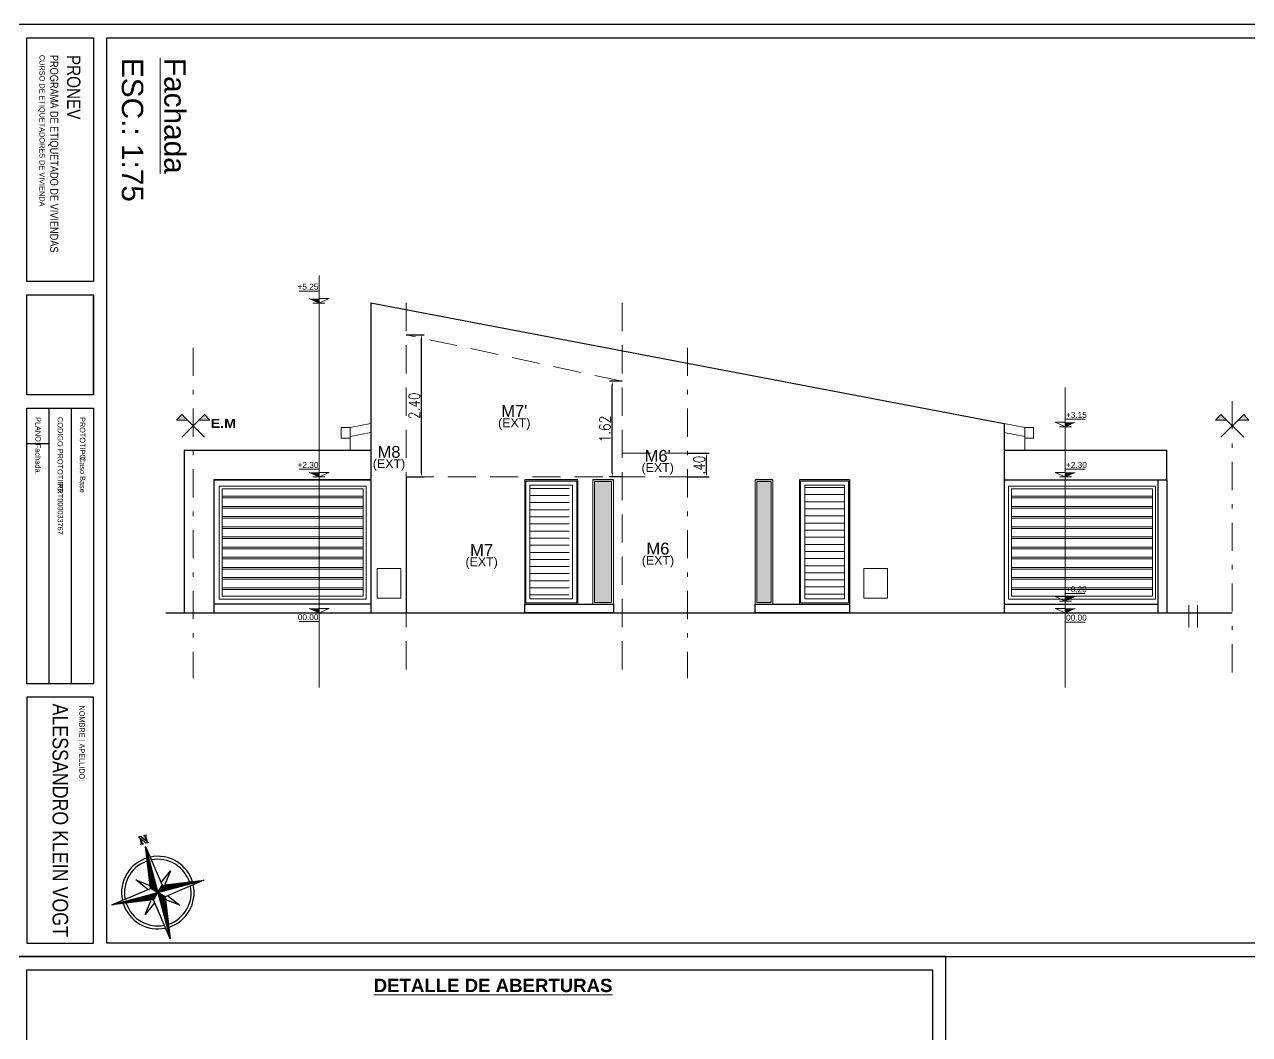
# Model space of a CAD drawing. Header units: millimetres. Extents: x 2761 to 3221, y 1635 to 1962.
# Drawn here: x 3162.27 to 3189.87, y 1695.89 to 1718.65 of the extents above; entities that cross this region are included whole.
import ezdxf
from ezdxf.enums import TextEntityAlignment as Align

# ---------------------------------------------------------------- set-up
doc = ezdxf.new("R2010")
doc.units = ezdxf.units.MM
for name, pattern in [('ACAD_ISO10W100', [18, 12, -3, 0, -3]), ('DASHDOT', [25.4, 12.7, -6.35, 0, -6.35]), ('DASHED', [19.05, 12.7, -6.35])]:
    doc.linetypes.add(name, pattern=pattern)
doc.layers.get('Defpoints').update_dxf_attribs({"lineweight": 5})
for name, color, linetype, lineweight in [('Aberturas', 239, 'Continuous', 18), ('Cotas', 8, 'Continuous', 15), ('Detalles', 3, 'Continuous', 15), ('Ejes', 3, 'DASHDOT', 13), ('Textos', 3, 'Continuous', 9), ('Vistas', 1, 'Continuous', 20)]:
    doc.layers.add(name, color=color, linetype=linetype, lineweight=lineweight)
doc.layers.add('No View', color=70, linetype='Continuous', plot=False)
doc.styles.add('cotas', font='romans.shx', dxfattribs={"width": 0.8})
doc.styles.get("Standard").update_dxf_attribs({"font": 'arial.ttf'})
doc.dimstyles.new('Esc 1-75', dxfattribs={"dimtxt": 0.25, "dimasz": 0.09, "dimexe": 0.06, "dimexo": 0, "dimgap": 0.04, "dimtad": 1, "dimlfac": 0.75, "dimzin": 4, "dimdsep": 46, "dimtxsty": 'cotas', "dimcen": 2.5, "dimclrd": 7, "dimclre": 7, "dimclrt": 256, "dimaunit": 1, "dimadec": 0, "dimazin": 0, "dimtfac": 1, "dimtmove": 1, "dimatfit": 3, "dimfxl": 0.06, "dimarcsym": 0})
picture_1 = doc.add_image_def('image1.png', size_in_pixel=(356, 237))

# ---------------------------------------------------------------- blocks, each defined once
blk = doc.blocks.new('Rotulo-PRONEV')
at = {"ltscale": 4}
for p, q in [((14.857, 1.299), (8.644, 1.299)), ((14.857, 0.801), (8.644, 0.801))]:
    blk.add_line(p, q, dxfattribs=at)
for points in [[(20.701, 2.099), (0.299, 2.099), (0.299, 29.398), (20.701, 29.398)], [(0.299, 1.797), (5.789, 1.797), (5.789, 0.294), (0.299, 0.294)], [(14.857, 0.296), (8.644, 0.296), (8.644, 1.8), (14.857, 1.8)], [(20.701, 1.8), (15.156, 1.8), (15.156, 0.296), (20.701, 0.296)]]:
    blk.add_lwpolyline(points, close=True, dxfattribs=at)
at = {"layer": 'No View'}
blk.add_line((9.444, 0.801), (9.444, 0.296), dxfattribs=at)
for points in [[(0, 0), (21, 0), (21, 29.7), (0, 29.7)], [(6.088, 1.793), (8.345, 1.793), (8.345, 0.298), (6.088, 0.298)]]:
    blk.add_lwpolyline(points, close=True, dxfattribs=at)
at = {"lineweight": 0, "insert": (0.685, 1.503), "char_height": 0.1803, "width": 5.63699, "attachment_point": 1, "line_spacing_factor": 0.999934}
blk.add_mtext('{\\fArial Narrow|b0|i0|c0|p34;\\H1.66667x;PRONEV\\P\\H0.6x;PROGRAMA DE ETIQUETADO DE VIVIENDAS \\P\\H0.66667x;CURSO DE ETIQUETADORES DE VIVIENDA}', dxfattribs=at)
at = {"lineweight": 0, "line_spacing_factor": 0.999934}
for s, insert, char_height, attachment_point in [('{\\fArial Narrow|b0|i0|c0|p34;PROTOTIPO:}', (8.844, 1.55), 0.1202, 4), ('{\\fArial Narrow|b0|i0|c0|p34;Caso Base}', (9.744, 1.55), 0.1202, 4), ('{\\fArial Narrow|b0|i0|c0|p34;NOMBRE | APELLIDO:}', (15.342, 1.599), 0.1202, 1), ('{\\fArial Narrow|b0|i0|c0|p34;CODIGO PROTOTIPO}:', (8.844, 1.048), 0.1202, 4), ('{\\fArial Narrow|b0|i0|c0|p34;PRT000033767}', (10.344, 1.05), 0.1202, 4), ('{\\fArial Narrow|b0|i0|c0|p34;ALESSANDRO KLEIN VOGT}', (17.929, 1.048), 0.35, 5), ('{\\fArial Narrow|b0|i0|c0|p34;PLANO}:', (8.844, 0.55), 0.1202, 4)]:
    blk.add_mtext(s, dxfattribs=dict(at, insert=insert, char_height=char_height, attachment_point=attachment_point))
image = blk.add_image(picture_1, insert=(6.088, 0.298), size_in_units=(2.257, 1.502))
image.dxf.flags = 7
blk = doc.blocks.new('*X5')
at = {"color": 0, "linetype": 'ByBlock'}
for p, q in [((-217.53, 160.5), (-217.53, 160.5)), ((-217.52, 160.498), (-217.52, 160.5)), ((-217.51, 160.497), (-217.51, 160.5)), ((-217.5, 160.496), (-217.5, 160.5)), ((-217.49, 160.494), (-217.49, 160.5)), ((-217.48, 160.493), (-217.48, 160.5)), ((-217.47, 160.491), (-217.47, 160.5)), ((-217.46, 160.49), (-217.46, 160.5)), ((-217.45, 160.488), (-217.45, 160.5)), ((-217.44, 160.487), (-217.44, 160.5)), ((-217.43, 160.486), (-217.43, 160.5)), ((-217.42, 160.484), (-217.42, 160.5)), ((-217.41, 160.483), (-217.41, 160.5)), ((-217.4, 160.481), (-217.4, 160.5)), ((-217.39, 160.48), (-217.39, 160.5)), ((-217.38, 160.478), (-217.38, 160.5)), ((-217.37, 160.477), (-217.37, 160.5)), ((-217.36, 160.476), (-217.36, 160.5)), ((-217.35, 160.474), (-217.35, 160.5)), ((-217.34, 160.473), (-217.34, 160.5)), ((-217.33, 160.471), (-217.33, 160.5)), ((-217.32, 160.47), (-217.32, 160.5)), ((-217.31, 160.468), (-217.31, 160.5)), ((-217.3, 160.467), (-217.3, 160.5)), ((-217.29, 160.466), (-217.29, 160.5)), ((-217.28, 160.464), (-217.28, 160.5)), ((-217.27, 160.463), (-217.27, 160.5)), ((-217.26, 160.461), (-217.26, 160.5)), ((-217.25, 160.46), (-217.25, 160.5)), ((-217.24, 160.458), (-217.24, 160.5)), ((-217.23, 160.457), (-217.23, 160.5)), ((-217.22, 160.456), (-217.22, 160.5)), ((-217.21, 160.454), (-217.21, 160.5)), ((-217.2, 160.453), (-217.2, 160.5)), ((-217.19, 160.451), (-217.19, 160.5)), ((-217.18, 160.45), (-217.18, 160.5)), ((-217.17, 160.448), (-217.17, 160.5)), ((-217.16, 160.447), (-217.16, 160.5)), ((-217.15, 160.446), (-217.15, 160.5)), ((-217.14, 160.444), (-217.14, 160.5)), ((-217.13, 160.443), (-217.13, 160.5)), ((-217.12, 160.441), (-217.12, 160.5)), ((-217.11, 160.44), (-217.11, 160.5)), ((-217.1, 160.438), (-217.1, 160.5)), ((-217.09, 160.441), (-217.09, 160.5)), ((-217.08, 160.451), (-217.08, 160.5)), ((-217.07, 160.461), (-217.07, 160.5)), ((-217.06, 160.471), (-217.06, 160.5)), ((-217.05, 160.481), (-217.05, 160.5)), ((-217.04, 160.491), (-217.04, 160.5))]:
    blk.add_line(p, q, dxfattribs=at)
blk = doc.blocks.new('Sbpln014')
at = {"color": 0, "linetype": 'ByBlock'}
for p, q in [((-0.156, 0.156), (0, 1.25)), ((0, 1.25), (0.156, 0.156)), ((0, 1.25), (0, 0)), ((-0.234, 0.156), (-0.469, 0.469)), ((-0.469, 0.469), (-0.156, 0.234)), ((0.156, 0.234), (0.469, 0.469)), ((0.469, 0.469), (0.234, 0.156)), ((-1.25, 0), (-0.156, 0.156)), ((-0.156, -0.156), (-1.25, 0)), ((0, 0), (-1.25, 0)), ((-0.156, 0.156), (0, 0)), ((-0.156, -0.156), (0, 0)), ((0, 0), (0.156, 0.156)), ((0, 0), (0.156, -0.156)), ((0, 0), (0, -1.25)), ((1.25, 0), (0, 0)), ((0.156, 0.156), (1.25, 0)), ((-0.469, -0.469), (-0.234, -0.156)), ((-0.156, -0.234), (-0.469, -0.469)), ((0, -1.25), (-0.156, -0.156)), ((0.156, -0.156), (0, -1.25)), ((1.25, 0), (0.156, -0.156)), ((0.469, -0.469), (0.156, -0.234)), ((0.234, -0.156), (0.469, -0.469))]:
    blk.add_line(p, q, dxfattribs=at)
blk.add_lwpolyline([(1.348, 0.064), (1.348, 0.044), (1.328, 0.044), (1.328, 0.103), (1.348, 0.103), (1.348, 0.083), (1.523, 0.083), (1.523, 0.103), (1.543, 0.103), (1.543, 0.044), (1.387, -0.053), (1.523, -0.053), (1.523, -0.034), (1.543, -0.034), (1.543, -0.092), (1.523, -0.092), (1.523, -0.073), (1.348, -0.073), (1.348, -0.092), (1.328, -0.092), (1.328, -0.034), (1.484, 0.064), (1.348, 0.064)], dxfattribs=at)
for radius, start, end in [(0.95, 92.5891, 177.4109), (0.873, 93.5464, 176.4536), (0.95, 0, 87.4109), (0.873, 0, 86.4536), (0.95, 182.5891, 267.4109), (0.873, 183.5464, 266.4536), (0.95, 270, 357.4109), (0.873, 270, 356.4536)]:
    blk.add_arc((0, 0), radius, start, end, dxfattribs=at)
for p, xscale, yscale, zscale, rotation in [((-401.25, -542.578), 2.499999999999996, 2.499999999999996, 2.499999999999996, 270), ((-542.578, 401.25), 2.5, 2.5, 2.5, 180), ((401.25, 542.578), 2.5, 2.5, 2.5, 90)]:
    blk.add_blockref('*X5', p, dxfattribs=dict(at, xscale=xscale, yscale=yscale, zscale=zscale, rotation=rotation))
at = {"color": 0, "linetype": 'ByBlock', "xscale": 2.5, "yscale": 2.5, "zscale": 2.5}
blk.add_blockref('*X5', (542.578, -401.25), dxfattribs=at)
blk = doc.blocks.new('*D328')
at = {"layer": 'Cotas', "color": 7, "lineweight": -2, "transparency": 16777216}
for p, q in [((3177.208, 1708.988), (3177.698, 1708.988)), ((3177.638, 1708.545), (3177.638, 1708.898)), ((3177.208, 1708.455), (3177.698, 1708.455))]:
    blk.add_line(p, q, dxfattribs=at)
at = {"layer": 'Cotas', "color": 7, "transparency": 16777216}
for points in [[(3177.623, 1708.898), (3177.653, 1708.898), (3177.638, 1708.988)], [(3177.623, 1708.545), (3177.653, 1708.545), (3177.638, 1708.455)]]:
    blk.add_solid(points, dxfattribs=at)
at = {"layer": 'Defpoints', "color": 0, "transparency": 16777216}
for p in [(3177.208, 1708.988), (3177.638, 1708.988), (3177.208, 1708.455)]:
    blk.add_point(p, dxfattribs=at)
at = {"layer": 'Cotas', "transparency": 16777216, "insert": (3177.473, 1708.721), "char_height": 0.25, "attachment_point": 5, "rotation": 90, "style": 'cotas'}
blk.add_mtext('.40', dxfattribs=at)
blk = doc.blocks.new('*D329')
at = {"layer": 'Cotas', "color": 7, "lineweight": -2, "transparency": 16777216}
for p, q in [((3175.741, 1710.608), (3175.456, 1710.608)), ((3175.516, 1708.545), (3175.516, 1710.518)), ((3175.741, 1708.455), (3175.456, 1708.455))]:
    blk.add_line(p, q, dxfattribs=at)
at = {"layer": 'Cotas', "color": 7, "transparency": 16777216}
for points in [[(3175.501, 1710.518), (3175.531, 1710.518), (3175.516, 1710.608)], [(3175.501, 1708.545), (3175.531, 1708.545), (3175.516, 1708.455)]]:
    blk.add_solid(points, dxfattribs=at)
at = {"layer": 'Defpoints', "color": 0, "transparency": 16777216}
for p in [(3175.516, 1710.608), (3175.741, 1710.608), (3175.741, 1708.455)]:
    blk.add_point(p, dxfattribs=at)
at = {"layer": 'Cotas', "transparency": 16777216, "insert": (3175.351, 1709.531), "char_height": 0.25, "attachment_point": 5, "rotation": 90, "style": 'cotas'}
blk.add_mtext('1.62', dxfattribs=at)
blk = doc.blocks.new('*D330')
at = {"layer": 'Cotas', "color": 7, "lineweight": -2, "transparency": 16777216}
for p, q in [((3170.875, 1711.658), (3171.279, 1711.658)), ((3171.219, 1708.545), (3171.219, 1711.568)), ((3170.875, 1708.455), (3171.279, 1708.455))]:
    blk.add_line(p, q, dxfattribs=at)
at = {"layer": 'Cotas', "color": 7, "transparency": 16777216}
for points in [[(3171.204, 1711.568), (3171.234, 1711.568), (3171.219, 1711.658)], [(3171.204, 1708.545), (3171.234, 1708.545), (3171.219, 1708.455)]]:
    blk.add_solid(points, dxfattribs=at)
at = {"layer": 'Defpoints', "color": 0, "transparency": 16777216}
for p in [(3170.875, 1711.658), (3171.219, 1711.658), (3170.875, 1708.455)]:
    blk.add_point(p, dxfattribs=at)
at = {"layer": 'Cotas', "transparency": 16777216, "insert": (3171.054, 1710.056), "char_height": 0.25, "attachment_point": 5, "rotation": 90, "style": 'cotas'}
blk.add_mtext('2.40', dxfattribs=at)

msp = doc.modelspace()

# ---------------------------------------------------------------- hatches: boundary and pattern name
at = {"layer": 'Aberturas', "lineweight": 20, "true_color": 0xc7c8ca}
h = msp.add_hatch(dxfattribs=at)
h.set_pattern_fill('_USER', color=9, scale=0.159992, style=0, pattern_type=0)
h.set_pattern_definition([(0, (2997.02072, 543.6126), (0, 0.159992), [])])
h.paths.add_polyline_path([(3174.547, 1708.268), (3174.547, 1705.708), (3173.654, 1705.708), (3173.654, 1708.268)])
h = msp.add_hatch(dxfattribs=at)
h.set_pattern_fill('_USER', color=9, scale=0.159992, style=0, pattern_type=0)
h.set_pattern_definition([(0, (3172.23563, 888.57493), (0, 0.159992), [])])
h.paths.add_polyline_path([(3180.745, 1708.268), (3180.745, 1705.708), (3179.852, 1705.708), (3179.852, 1708.268)])
at = {"layer": 'Cotas', "true_color": 0xc7c8ca}
for points in [[(3168.914, 1712.472), (3168.914, 1712.371), (3168.69, 1712.472)], [(3185.72, 1709.685), (3185.72, 1709.583), (3185.943, 1709.685)], [(3168.914, 1708.556), (3168.914, 1708.455), (3168.69, 1708.556)], [(3185.72, 1708.556), (3185.72, 1708.455), (3185.943, 1708.556)], [(3185.72, 1705.757), (3185.72, 1705.655), (3185.943, 1705.757)], [(3168.914, 1705.49), (3168.914, 1705.388), (3168.69, 1705.49)], [(3185.72, 1705.49), (3185.72, 1705.388), (3185.943, 1705.49)]]:
    msp.add_hatch(color=9, dxfattribs=at).paths.add_polyline_path(points)
at = {"layer": 'Cotas', "lineweight": 20, "true_color": 0xc7c8ca}
h = msp.add_hatch(color=9, dxfattribs=at)
h.dxf.hatch_style = 1
h.set_gradient(color1=(132, 132, 132), color2=(214, 214, 214), rotation=270, tint=1)
h.paths.add_polyline_path([(3175.114, 1705.628), (3175.501, 1705.628), (3175.501, 1708.348), (3175.114, 1708.348)])
h.paths.add_polyline_path([(3179.092, 1708.348), (3178.772, 1708.348), (3178.772, 1705.628), (3179.092, 1705.628)])
at = {"layer": 'Textos', "true_color": 0xc7c8ca}
h = msp.add_hatch(color=9, dxfattribs=at)
h.paths.add_polyline_path([(3165.819, 1709.858), (3165.699, 1709.736), (3165.942, 1709.736)])
h.paths.add_polyline_path([(3166.331, 1709.858), (3166.208, 1709.736), (3166.45, 1709.736)])
h = msp.add_hatch(color=9, dxfattribs=at)
h.paths.add_polyline_path([(3189.227, 1709.858), (3189.107, 1709.736), (3189.35, 1709.736)])
h.paths.add_polyline_path([(3189.739, 1709.858), (3189.616, 1709.736), (3189.858, 1709.736)])

# ---------------------------------------------------------------- linework, layer by layer
at = {"layer": 'Aberturas', "color": 9, "lineweight": 20, "true_color": 0xc7c8ca}
for p, q in [((3173.542, 1708.388), (3173.542, 1705.588)), ((3174.741, 1708.388), (3174.741, 1705.588)), ((3174.741, 1705.588), (3174.741, 1708.388)), ((3175.074, 1708.388), (3175.074, 1705.588)), ((3175.541, 1705.588), (3175.541, 1708.388)), ((3178.732, 1708.388), (3178.732, 1705.588)), ((3179.132, 1705.588), (3179.132, 1708.388)), ((3179.732, 1708.388), (3179.732, 1705.588)), ((3169.902, 1708.019), (3166.724, 1708.019)), ((3169.902, 1707.982), (3166.724, 1707.982)), ((3187.688, 1708.019), (3184.508, 1708.019)), ((3187.688, 1707.982), (3184.508, 1707.982)), ((3169.902, 1707.79), (3166.724, 1707.79)), ((3169.902, 1707.753), (3166.724, 1707.753)), ((3187.688, 1707.79), (3184.508, 1707.79)), ((3187.688, 1707.753), (3184.508, 1707.753)), ((3169.902, 1707.561), (3166.724, 1707.561)), ((3169.902, 1707.524), (3166.724, 1707.524)), ((3187.688, 1707.561), (3184.508, 1707.561)), ((3187.688, 1707.524), (3184.508, 1707.524)), ((3169.902, 1707.332), (3166.724, 1707.332)), ((3169.902, 1707.295), (3166.724, 1707.295)), ((3169.902, 1707.102), (3166.724, 1707.102)), ((3187.688, 1707.332), (3184.508, 1707.332)), ((3187.688, 1707.295), (3184.508, 1707.295)), ((3187.688, 1707.102), (3184.508, 1707.102)), ((3169.902, 1707.066), (3166.724, 1707.066)), ((3169.902, 1706.873), (3166.724, 1706.873)), ((3169.902, 1706.837), (3166.724, 1706.837)), ((3187.688, 1707.066), (3184.508, 1707.066)), ((3187.688, 1706.873), (3184.508, 1706.873)), ((3187.688, 1706.837), (3184.508, 1706.837)), ((3169.902, 1706.644), (3166.724, 1706.644)), ((3169.902, 1706.608), (3166.724, 1706.608)), ((3187.688, 1706.644), (3184.508, 1706.644)), ((3187.688, 1706.608), (3184.508, 1706.608)), ((3169.902, 1706.415), (3166.724, 1706.415)), ((3169.902, 1706.379), (3166.724, 1706.379)), ((3187.688, 1706.415), (3184.508, 1706.415)), ((3187.688, 1706.379), (3184.508, 1706.379)), ((3169.902, 1706.186), (3166.724, 1706.186)), ((3169.902, 1706.15), (3166.724, 1706.15)), ((3187.688, 1706.186), (3184.508, 1706.186)), ((3187.688, 1706.15), (3184.508, 1706.15)), ((3169.902, 1705.957), (3166.724, 1705.957)), ((3169.902, 1705.921), (3166.724, 1705.921)), ((3187.688, 1705.957), (3184.508, 1705.957)), ((3187.688, 1705.921), (3184.508, 1705.921)), ((3179.732, 1705.588), (3180.865, 1705.588))]:
    msp.add_line(p, q, dxfattribs=at)
for points in [[(3169.969, 1708.248), (3166.657, 1708.248), (3166.657, 1705.698), (3169.969, 1705.698)], [(3169.902, 1708.182), (3166.724, 1708.182), (3166.724, 1705.765), (3169.902, 1705.765)], [(3174.715, 1708.361), (3173.568, 1708.361), (3173.568, 1705.615), (3174.715, 1705.615)], [(3174.621, 1708.268), (3173.662, 1708.268), (3173.662, 1705.708), (3174.621, 1705.708)], [(3175.501, 1708.348), (3175.114, 1708.348), (3175.114, 1705.628), (3175.501, 1705.628)], [(3179.092, 1708.348), (3178.772, 1708.348), (3178.772, 1705.628), (3179.092, 1705.628)], [(3180.838, 1708.361), (3179.758, 1708.361), (3179.758, 1705.615), (3180.838, 1705.615)], [(3180.745, 1708.268), (3179.852, 1708.268), (3179.852, 1705.708), (3180.745, 1705.708)], [(3184.441, 1708.248), (3187.755, 1708.248), (3187.755, 1705.698), (3184.441, 1705.698)], [(3184.508, 1708.182), (3187.688, 1708.182), (3187.688, 1705.765), (3184.508, 1705.765)], [(3170.222, 1705.722), (3170.756, 1705.722), (3170.756, 1706.388), (3170.222, 1706.388)], [(3181.18, 1705.722), (3181.713, 1705.722), (3181.713, 1706.388), (3181.18, 1706.388)]]:
    msp.add_lwpolyline(points, close=True, dxfattribs=at)
at = {"layer": 'Cotas', "color": 9, "true_color": 0xc7c8ca}
for p, q in [((3168.914, 1703.706), (3168.914, 1712.992)), ((3168.914, 1712.642), (3168.461, 1712.642)), ((3168.914, 1712.642), (3168.914, 1712.371)), ((3168.914, 1712.371), (3168.69, 1712.472)), ((3168.769, 1712.371), (3169.041, 1712.371)), ((3168.914, 1712.371), (3169.137, 1712.472)), ((3169.137, 1712.472), (3168.914, 1712.472)), ((3185.72, 1703.706), (3185.72, 1710.471)), ((3185.72, 1709.855), (3185.72, 1709.583)), ((3185.72, 1709.583), (3185.496, 1709.685)), ((3185.496, 1709.685), (3185.72, 1709.685)), ((3185.864, 1709.583), (3185.593, 1709.583)), ((3185.72, 1709.754), (3186.172, 1709.754)), ((3185.72, 1709.583), (3185.943, 1709.685)), ((3168.914, 1708.625), (3168.461, 1708.625)), ((3168.914, 1708.455), (3168.69, 1708.556)), ((3168.769, 1708.455), (3169.041, 1708.455)), ((3168.914, 1708.727), (3168.914, 1708.455)), ((3168.914, 1708.455), (3169.137, 1708.556)), ((3169.137, 1708.556), (3168.914, 1708.556)), ((3185.72, 1708.455), (3185.496, 1708.556)), ((3185.496, 1708.556), (3185.72, 1708.556)), ((3185.864, 1708.455), (3185.593, 1708.455)), ((3185.72, 1708.727), (3185.72, 1708.455)), ((3185.72, 1708.625), (3186.172, 1708.625)), ((3185.72, 1708.455), (3185.943, 1708.556)), ((3185.72, 1705.655), (3185.496, 1705.757)), ((3185.496, 1705.757), (3185.72, 1705.757)), ((3185.72, 1705.927), (3185.72, 1705.655)), ((3185.72, 1705.825), (3186.172, 1705.825)), ((3185.72, 1705.655), (3185.943, 1705.757)), ((3168.914, 1705.388), (3168.69, 1705.49)), ((3168.914, 1705.66), (3168.914, 1705.388)), ((3168.914, 1705.388), (3169.137, 1705.49)), ((3169.137, 1705.49), (3168.914, 1705.49)), ((3185.72, 1705.388), (3185.496, 1705.49)), ((3185.496, 1705.49), (3185.72, 1705.49)), ((3185.864, 1705.655), (3185.593, 1705.655)), ((3185.72, 1705.66), (3185.72, 1705.388)), ((3185.72, 1705.388), (3185.943, 1705.49)), ((3168.914, 1705.197), (3168.461, 1705.197)), ((3168.769, 1705.388), (3169.041, 1705.388)), ((3185.72, 1705.185), (3186.172, 1705.185))]:
    msp.add_line(p, q, dxfattribs=at)
at = {"layer": 'Cotas', "color": 9, "lineweight": 30, "true_color": 0xc7c8ca}
msp.add_line((3170.075, 1708.388), (3166.542, 1708.388), dxfattribs=at)
at = {"layer": 'Cotas', "color": 9, "lineweight": 20, "true_color": 0xc7c8ca}
for p, q in [((3170.075, 1708.388), (3170.075, 1705.388)), ((3175.074, 1705.588), (3175.541, 1705.588)), ((3178.732, 1705.588), (3179.132, 1705.588))]:
    msp.add_line(p, q, dxfattribs=at)
at = {"layer": 'Detalles', "color": 9, "true_color": 0xc7c8ca}
msp.add_line((3173.542, 1705.588), (3174.741, 1705.588), dxfattribs=at)
at = {"layer": 'Detalles', "color": 9, "lineweight": 20, "true_color": 0xc7c8ca}
for p, q in [((3188.505, 1705.566), (3188.505, 1705.061)), ((3188.701, 1705.566), (3188.701, 1705.061))]:
    msp.add_line(p, q, dxfattribs=at)
at = {"layer": 'Ejes', "color": 18, "linetype": 'DASHED', "ltscale": 0.05, "true_color": 0x000000}
for p, q in [((3170.875, 1712.373), (3170.875, 1703.922)), ((3175.741, 1712.373), (3175.741, 1703.831)), ((3175.741, 1710.608), (3170.875, 1711.658)), ((3177.208, 1708.455), (3170.875, 1708.455))]:
    msp.add_line(p, q, dxfattribs=at)
at = {"layer": 'Ejes', "color": 9, "ltscale": 0.05, "true_color": 0xc7c8ca}
for p, q in [((3166.075, 1711.365), (3166.075, 1703.922)), ((3177.208, 1711.365), (3177.208, 1703.922)), ((3189.483, 1710.163), (3189.483, 1703.922))]:
    msp.add_line(p, q, dxfattribs=at)
at = {"layer": 'Ejes', "color": 18, "linetype": 'DASHED', "ltscale": 0.05, "true_color": 0x000000}
msp.add_lwpolyline([(3175.741, 1708.988), (3177.208, 1708.988)], dxfattribs=at)
at = {"layer": 'Textos', "color": 9, "true_color": 0xc7c8ca}
for p, q in [((3165.819, 1709.858), (3165.699, 1709.736)), ((3165.819, 1709.858), (3166.331, 1709.346)), ((3165.819, 1709.346), (3166.331, 1709.858)), ((3166.331, 1709.858), (3166.45, 1709.736)), ((3165.942, 1709.736), (3165.699, 1709.736)), ((3166.45, 1709.736), (3166.208, 1709.736))]:
    msp.add_line(p, q, dxfattribs=at)
at = {"layer": 'Textos', "color": 9, "linetype": 'ACAD_ISO10W100', "true_color": 0xc7c8ca}
for p, q in [((3189.227, 1709.858), (3189.107, 1709.736)), ((3189.739, 1709.858), (3189.858, 1709.736)), ((3189.35, 1709.736), (3189.107, 1709.736)), ((3189.858, 1709.736), (3189.616, 1709.736))]:
    msp.add_line(p, q, dxfattribs=at)
at = {"layer": 'Textos', "color": 9, "linetype": 'ACAD_ISO10W100', "ltscale": 0.16, "true_color": 0xc7c8ca}
for p, q in [((3189.227, 1709.858), (3189.739, 1709.347)), ((3189.227, 1709.347), (3189.739, 1709.858))]:
    msp.add_line(p, q, dxfattribs=at)
at = {"layer": 'Vistas', "color": 9, "lineweight": 30, "true_color": 0xc7c8ca}
for p, q in [((3170.075, 1712.373), (3170.075, 1705.388)), ((3170.075, 1712.373), (3184.341, 1709.654)), ((3184.341, 1709.654), (3184.341, 1705.388)), ((3165.875, 1709.055), (3165.875, 1705.388)), ((3165.875, 1709.055), (3170.075, 1709.055)), ((3184.341, 1709.055), (3188.006, 1709.055)), ((3188.006, 1708.388), (3188.006, 1709.055)), ((3170.875, 1708.455), (3170.875, 1705.388)), ((3166.542, 1708.388), (3166.542, 1705.388)), ((3166.542, 1708.388), (3170.075, 1708.388)), ((3174.741, 1708.388), (3173.542, 1708.388)), ((3175.541, 1708.388), (3175.074, 1708.388)), ((3179.132, 1708.388), (3178.732, 1708.388)), ((3180.863, 1708.388), (3179.732, 1708.388)), ((3180.863, 1708.388), (3180.863, 1705.388)), ((3184.341, 1708.388), (3188.006, 1708.388)), ((3187.806, 1708.388), (3187.806, 1705.388)), ((3188.006, 1708.388), (3188.006, 1705.388)), ((3170.075, 1705.588), (3166.542, 1705.588)), ((3184.341, 1705.588), (3187.806, 1705.588)), ((3165.457, 1705.388), (3189.483, 1705.388))]:
    msp.add_line(p, q, dxfattribs=at)
at = {"layer": 'Vistas', "color": 9, "lineweight": 20, "true_color": 0xc7c8ca}
for p, q in [((3170.075, 1709.654), (3169.608, 1709.565)), ((3169.608, 1709.565), (3169.608, 1709.055)), ((3184.341, 1709.654), (3184.807, 1709.565)), ((3184.807, 1709.565), (3184.807, 1709.055)), ((3170.075, 1709.457), (3169.608, 1709.368)), ((3184.341, 1709.457), (3184.807, 1709.368))]:
    msp.add_line(p, q, dxfattribs=at)
for points in [[(3169.608, 1709.565), (3169.411, 1709.565), (3169.411, 1709.33), (3169.608, 1709.33)], [(3184.807, 1709.565), (3185.004, 1709.565), (3185.004, 1709.33), (3184.807, 1709.33)]]:
    msp.add_lwpolyline(points, close=True, dxfattribs=at)
at = {"layer": 'Vistas', "color": 9, "lineweight": 30, "true_color": 0xc7c8ca}
for points in [[(3173.542, 1705.588), (3175.543, 1705.588), (3175.543, 1705.388), (3173.542, 1705.388)], [(3178.732, 1705.588), (3180.863, 1705.588), (3180.863, 1705.388), (3178.732, 1705.388)]]:
    msp.add_lwpolyline(points, close=True, dxfattribs=at)

# ---------------------------------------------------------------- block references
at = {"rotation": 270}
msp.add_blockref('Rotulo-PRONEV', (3162.031, 1718.647), dxfattribs=at)
at = {"color": 9, "ltscale": 0.7, "true_color": 0xc7c8ca, "xscale": 0.8605317641614496, "yscale": 0.8605317641614496, "zscale": 0.8605317641614496, "rotation": 105.0000000000084}
msp.add_blockref('Sbpln014', (3165.278, 1699.088), dxfattribs=at)
msp.add_blockref('Rotulo-PRONEV', (3162.031, 1667.947))

# ---------------------------------------------------------------- texts
at = {"lineweight": 0, "insert": (3162.579, 1709.203), "char_height": 0.1202, "attachment_point": 4, "rotation": 270, "line_spacing_factor": 0.999934}
msp.add_mtext('{\\C7;Fachada}', dxfattribs=at)
at = {"layer": 'Cotas', "color": 9, "lineweight": 20, "true_color": 0xc7c8ca}
for s, p in [('+5.25', (3168.424, 1712.674)), ('+3.15', (3185.735, 1709.785)), ('+2.30', (3168.426, 1708.657)), ('+2.30', (3185.735, 1708.657)), ('+0.20', (3185.735, 1705.857)), ('00.00', (3168.431, 1705.228)), ('00.00', (3185.738, 1705.217))]:
    msp.add_text(s, height=0.1333, dxfattribs=at).set_placement(p)
at = {"layer": 'Textos', "color": 18, "lineweight": 20, "true_color": 0x000000}
for s, height, p in [("M7'", 0.2667, (3173.308, 1709.804)), ('(EXT)', 0.2, (3173.308, 1709.573)), ('M8', 0.2667, (3170.486, 1708.884)), ("M6'", 0.2667, (3176.538, 1708.795)), ('(EXT)', 0.2, (3170.486, 1708.653)), ('(EXT)', 0.2, (3176.538, 1708.564)), ('M7', 0.2667, (3172.572, 1706.673)), ('M6', 0.2667, (3176.544, 1706.706)), ('(EXT)', 0.2, (3172.572, 1706.442)), ('(EXT)', 0.2, (3176.544, 1706.475))]:
    msp.add_text(s, height=height, dxfattribs=at).set_placement(p, align=Align.CENTER)
at = {"layer": 'Textos', "color": 7, "char_height": 0.48, "width": 9.84104, "attachment_point": 1, "rotation": 270}
for s, insert in [('ESC.: 1:75', (3164.948, 1717.894)), ('{\\LFachada}', (3165.904, 1717.894))]:
    msp.add_mtext(s, dxfattribs=dict(at, insert=insert))
at = {"layer": 'Textos', "color": 9, "true_color": 0xc7c8ca, "insert": (3167.038, 1709.758), "char_height": 0.2, "width": 2.813, "attachment_point": 3}
msp.add_mtext('{\\fArial Black|b0|i0|c0|p34;E.M}', dxfattribs=at)
at = {"layer": 'Textos', "color": 7, "insert": (3172.83, 1696.995), "char_height": 0.3, "width": 13.77599, "attachment_point": 5}
msp.add_mtext('{\\fArial|b1|i0|c0|p34;\\LDETALLE DE ABERTURAS}', dxfattribs=at)

# ---------------------------------------------------------------- dimensions: what is measured, and where the dimension line sits
at = {"layer": 'Cotas', "color": 0}
for base, p1, p2, picture, middle in [((3171.219, 1711.658), (3170.875, 1708.455), (3170.875, 1711.658), '*D330', (3171.054, 1710.056)), ((3175.5158, 1710.6081), (3175.7412, 1708.4547), (3175.7412, 1710.6081), '*D329', (3175.3508, 1709.5314)), ((3177.638, 1708.988), (3177.208, 1708.455), (3177.208, 1708.988), '*D328', (3177.473, 1708.721))]:
    dim = msp.add_linear_dim(base=base, p1=p1, p2=p2, angle=90, dimstyle='Esc 1-75', dxfattribs=at)
    dim.commit()
    dim.dimension.update_dxf_attribs({"geometry": picture, "text_midpoint": middle})

doc.saveas('drawing.dxf')
